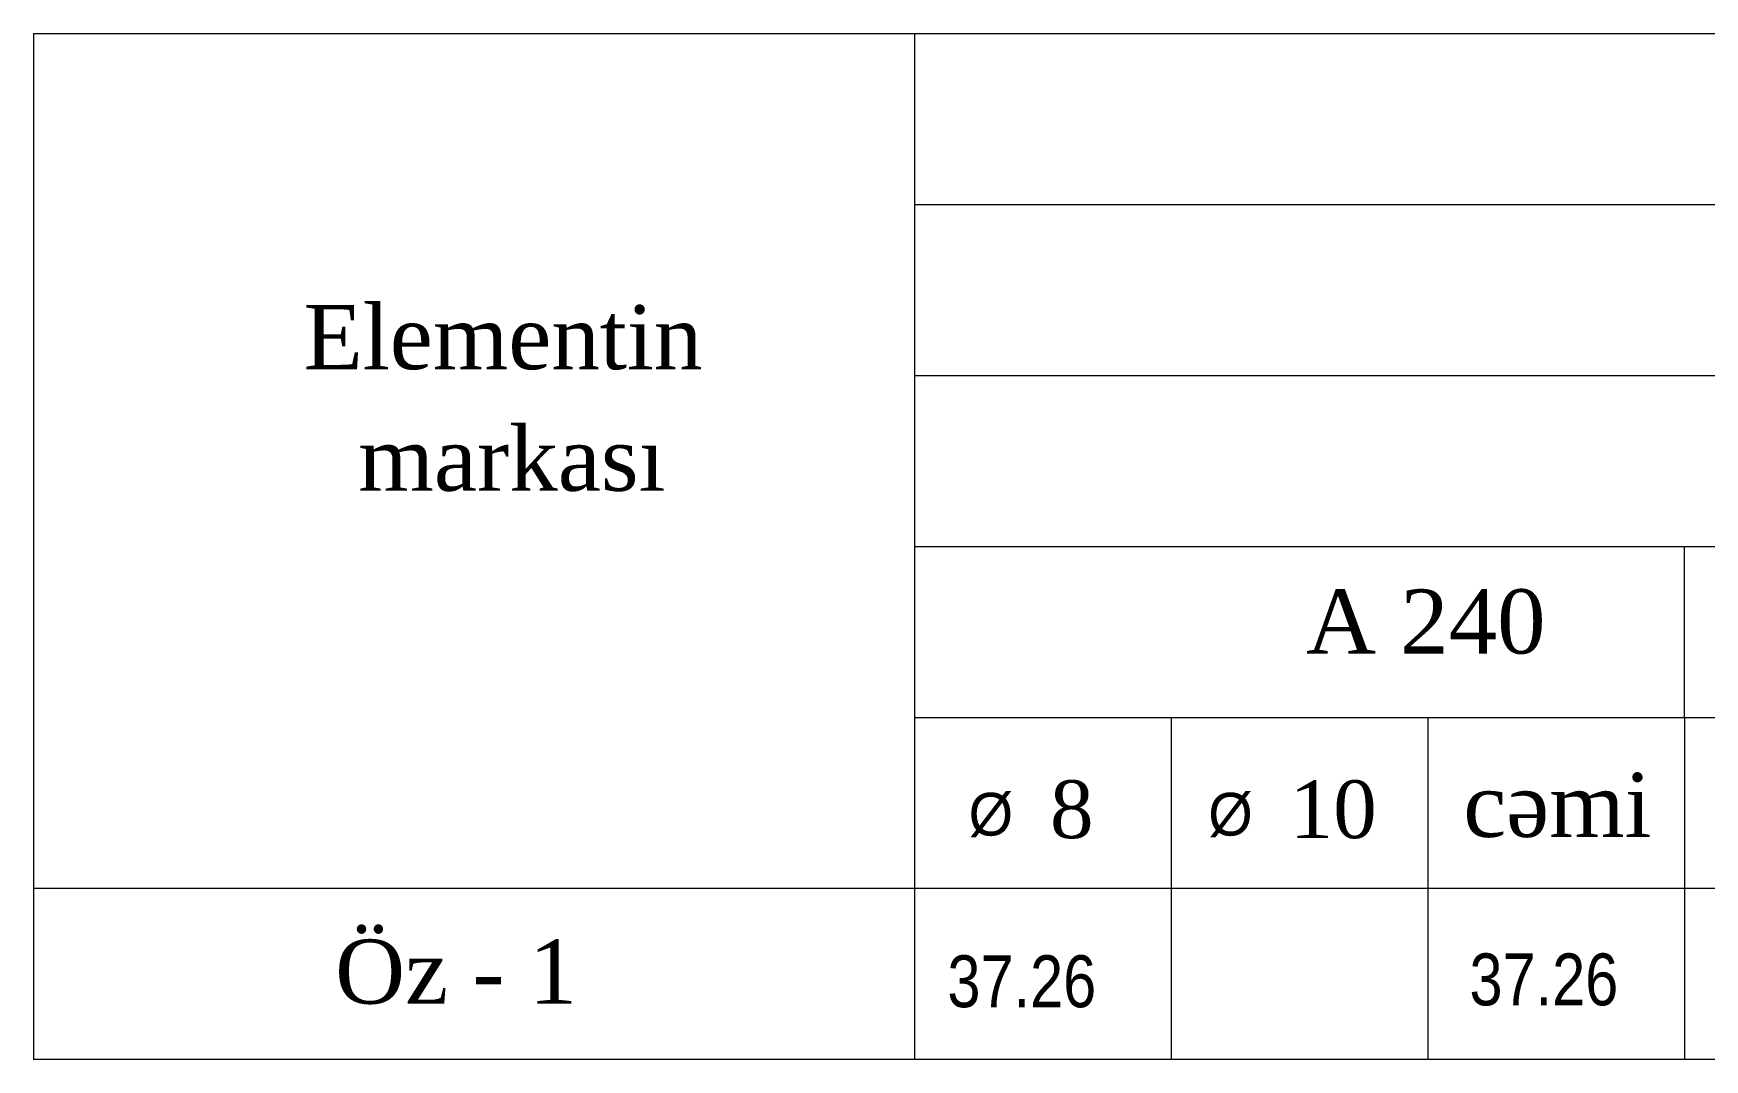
# Model space of a CAD drawing. Header units: millimetres. Extents: x -149347 to 251215, y -2929184 to -2541447.
# Drawn here: x -9428 to 231, y -2731898 to -2725964 of the extents above; entities that cross this region are included whole.
import ezdxf
from ezdxf.enums import TextEntityAlignment as Align

# ---------------------------------------------------------------- set-up
doc = ezdxf.new("R2010")
doc.units = ezdxf.units.MM
doc.layers.add('cedvel  0.09', color=7, linetype='Continuous', lineweight=13)
doc.styles.add('style5', font='times.ttf', dxfattribs={"height": 400})
doc.styles.add('style6', font='ARIALN.TTF', dxfattribs={"height": 300})
doc.styles.add('Times New  Roman', font='times.ttf')

msp = doc.modelspace()

# ---------------------------------------------------------------- linework, layer by layer
at = {"layer": 'cedvel  0.09', "lineweight": 20}
for p, q in [((-9427.83854, -2725964.08128), (13465.76001, -2725963.82955)), ((-9427.83854, -2725964.08128), (-9427.83854, -2731898.16938)), ((-4334.99388, -2725964.08128), (-4334.99388, -2731898.16938)), ((-4334.99388, -2726953.01206), (10498.9677, -2726952.76032)), ((-4334.99388, -2727941.94283), (10498.9677, -2727941.69109)), ((-4334.99388, -2728930.8736), (10498.9677, -2728930.62186)), ((115.19459, -2729919.80437), (115.19459, -2728930.8736)), ((115.19459, -2729919.80437), (115.19459, -2728930.8736)), ((-4334.99388, -2729919.80437), (10498.9677, -2729919.55264)), ((-4334.99388, -2729919.80437), (10498.9677, -2729919.55264)), ((-2851.59772, -2729919.80437), (-2851.59772, -2731898.16938)), ((-2851.59772, -2729919.80437), (-2851.59772, -2731898.16938)), ((-1368.20156, -2729919.80437), (-1368.20156, -2731898.16938)), ((-1368.20156, -2729919.80437), (-1368.20156, -2731898.16938)), ((115.19459, -2729919.80437), (115.19459, -2731898.16938)), ((115.19459, -2729919.80437), (115.19459, -2731898.16938)), ((13465.76001, -2730908.98688), (-9427.83854, -2730909.23861)), ((13465.76001, -2731897.91765), (-9427.83854, -2731898.16938))]:
    msp.add_line(p, q, dxfattribs=at)

# ---------------------------------------------------------------- texts
at = {"color": 7, "lineweight": 5, "ltscale": 15, "style": 'Times New  Roman'}
for s, p in [('Elementin', (-7866.59004, -2727905.56149)), ('Elementin', (-7866.59004, -2727905.56149)), ('markası', (-7549.48808, -2728608.60936)), ('markası', (-7549.48808, -2728608.60936))]:
    msp.add_text(s, height=371.247544, dxfattribs=at).set_placement(p)
at = {"lineweight": 40, "style": 'style6'}
for p in [(-4145.29204, -2731595.26147), (-1128.10459, -2731584.53646)]:
    msp.add_text('37.26', height=300, dxfattribs=at).set_placement(p)
at = {"layer": 'cedvel  0.09', "lineweight": 20, "style": 'style5'}
for s, p in [('A 240', (-2072.98268, -2729550.05363)), ('cəmi', (-1164.21018, -2730610.41012)), ('cəmi', (-1164.21018, -2730610.41012)), ('Öz - 1', (-7684.1909, -2731574.47839))]:
    msp.add_text(s, height=370.849039, dxfattribs=at).set_placement(p)
for s, height, p in [('8', 333.76414, (-3552.73127, -2730450.62472)), ('8', 333.76414, (-3552.73127, -2730450.62472)), ('10', 333.764135, (-2167.8133, -2730450.62472)), ('10', 333.764135, (-2167.8133, -2730450.62472))]:
    msp.add_text(s, height=height, dxfattribs=at).set_placement(p, align=Align.MIDDLE_LEFT)
at = {"layer": 'cedvel  0.09', "lineweight": 20, "char_height": 247.232693, "width": 8423.0242756, "attachment_point": 1, "style": 'style5'}
for insert in [(-4022.78098, -2730355.50507), (-4022.78098, -2730355.50507), (-2637.863, -2730355.50507), (-2637.863, -2730355.50507)]:
    msp.add_mtext('{\\fVrinda|b0|i0|c0|p2;%%C}', dxfattribs=dict(at, insert=insert))

doc.saveas('drawing.dxf')
